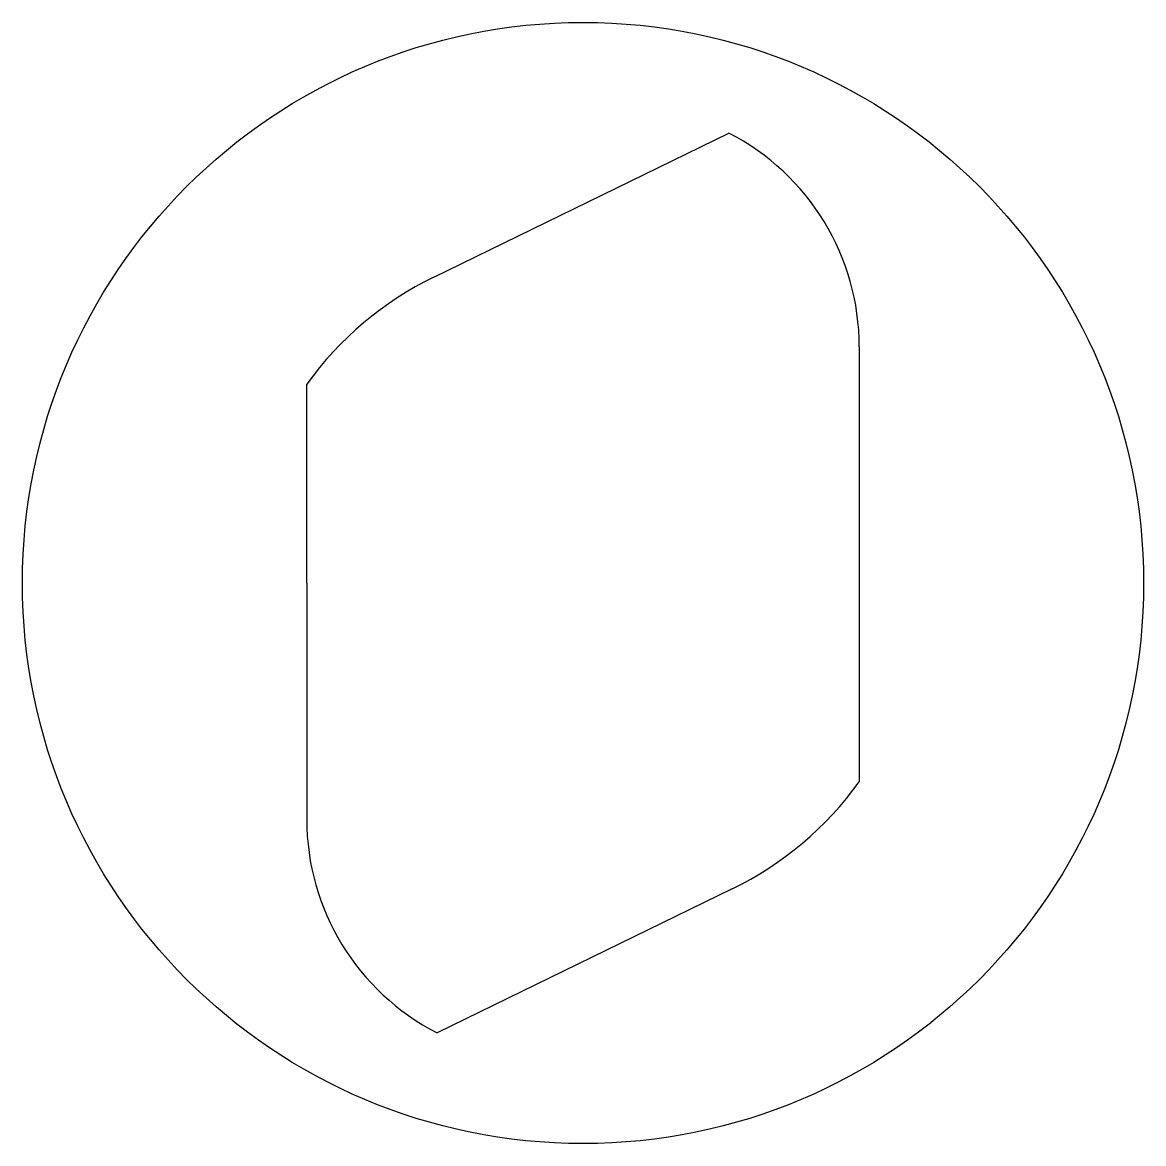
# Model space of a CAD drawing. Header units: millimetres. Extents: x -3.5 to 3.5, y -3.5 to 3.5.
import ezdxf

# ---------------------------------------------------------------- set-up
doc = ezdxf.new("R2010")
doc.units = ezdxf.units.MM
doc.layers.get('0').update_dxf_attribs({"linetype": 'CONTINUOUS'})

msp = doc.modelspace()

# ---------------------------------------------------------------- linework, layer by layer
for p, q in [((-0.9315, 1.9099), (0.9113, 2.8088)), ((1.725, 1.475), (1.725, 0)), ((-1.725, 0), (-1.725, 1.241)), ((-1.725, 0), (-1.725, -1.475)), ((1.725, 0), (1.725, -1.241)), ((0.9315, -1.9099), (-0.9113, -2.8088))]:
    msp.add_line(p, q)
msp.add_circle((0, 0), 3.5)
for centre, radius, start, end in [((0.225, 1.475), 1.5, 0.00004, 62.77028), ((0, 0), 2.125, 116, 144.26871), ((0, 0), 2.125, 296, 324.26871), ((-0.225, -1.475), 1.5, 180.00004, 242.77028)]:
    msp.add_arc(centre, radius, start, end)

doc.saveas('drawing.dxf')
